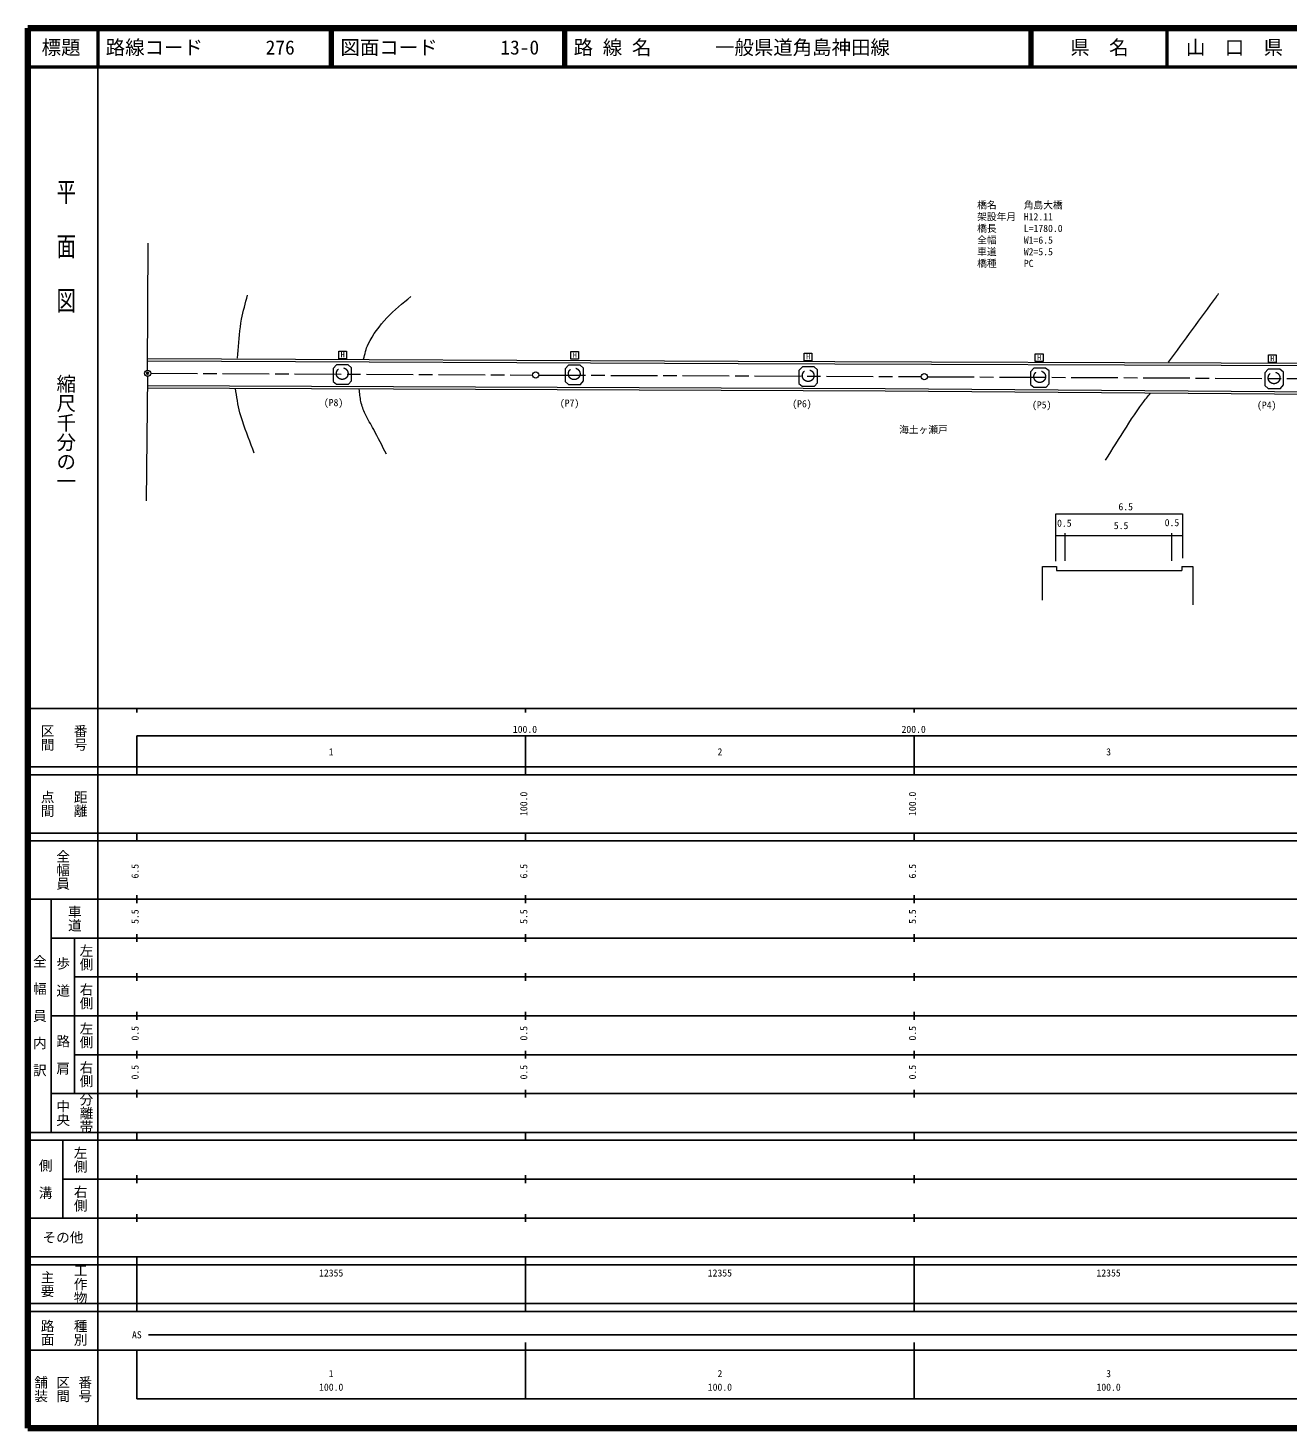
# Model space of a CAD drawing. Units: millimetres, scale not verified. Extents: x 40000 to 680000, y 20000 to 380000.
# Drawn here: x 40000 to 363894, y 20000 to 380000 of the extents above; entities that cross this region are included whole.
import ezdxf
from ezdxf.enums import TextEntityAlignment as Align

# ---------------------------------------------------------------- set-up
doc = ezdxf.new("R2010")
doc.units = ezdxf.units.MM
doc.header["$LTSCALE"] = 1000
doc.header["$PDMODE"] = 32
doc.header["$PDSIZE"] = 500
doc.linetypes.add('CHAIN', pattern=[18.5, 12, -1.5, 3.5, -1.5])
doc.linetypes.add('DASHED', pattern=[7.5, 6, -1.5])
for name, color, linetype, lineweight in [('M-BGD', 7, 'Continuous', 13), ('M-BMK', 2, 'Continuous', 13), ('M-STR-HTXT', 7, 'Continuous', 13), ('M-TTL', 2, 'Continuous', 140), ('M-TTL-BAND', 7, 'Continuous', 25), ('M-TTL-LINE', 7, 'Continuous', 50), ('S-BGD', 7, 'Continuous', 13)]:
    doc.layers.add(name, color=color, linetype=linetype, lineweight=lineweight)
for name, color, linetype in [('M-OTRS', 6, 'Continuous'), ('M-TTL-TXT', 7, 'Continuous'), ('S-BGD-HTXT', 7, 'Continuous')]:
    doc.layers.add(name, color=color, linetype=linetype)
doc.styles.add('@ＭＳ ゴシック', font='')
doc.styles.add('ＭＳ ゴシック', font='')
doc.styles.get('@ＭＳ ゴシック').set_extended_font_data('@MS Gothic')
doc.styles.get('ＭＳ ゴシック').set_extended_font_data('MS Gothic')

msp = doc.modelspace()

# ---------------------------------------------------------------- linework, layer by layer
at = {"layer": 'M-BGD'}
for p, q in [((70791, 294416), (222700, 293759)), ((70794, 295016), (222702, 294359)), ((222700, 293759), (570476, 292517)), ((222702, 294359), (570478, 293117)), ((70738, 288043), (260544, 287287)), ((70730, 287443), (260540, 286687)), ((260540, 286687), (381466, 285759)), ((260544, 287287), (381470, 286359))]:
    msp.add_line(p, q, dxfattribs=at)
at = {"layer": 'M-BGD', "linetype": 'DASHED'}
for p, q in [((119366, 293368), (118474, 292425)), ((118474, 292425), (118474, 289131)), ((122362, 293368), (119366, 293368)), ((123261, 292615), (122362, 293368)), ((123261, 289306), (123261, 292615)), ((179046, 293309), (178154, 292367)), ((178154, 292367), (178154, 289073)), ((182042, 293309), (179046, 293309)), ((182941, 292557), (182042, 293309)), ((182941, 289248), (182941, 292557)), ((239233, 292845), (238342, 291902)), ((238342, 291902), (238342, 288609)), ((242229, 292845), (239233, 292845)), ((243129, 292092), (242229, 292845)), ((243129, 288783), (243129, 292092)), ((298797, 292570), (297905, 291627)), ((297905, 291627), (297905, 288334)), ((301793, 292570), (298797, 292570)), ((302692, 291817), (301793, 292570)), ((302692, 288508), (302692, 291817)), ((359086, 292265), (358194, 291322)), ((362082, 292265), (359086, 292265)), ((362982, 291512), (362082, 292265)), ((118474, 289131), (119330, 288421)), ((119330, 288421), (122493, 288421)), ((122493, 288421), (123261, 289306)), ((178154, 289073), (179010, 288363)), ((179010, 288363), (182173, 288363)), ((182173, 288363), (182941, 289248)), ((238342, 288609), (239197, 287899)), ((242361, 287899), (243129, 288783)), ((297905, 288334), (298761, 287623)), ((301924, 287623), (302692, 288508)), ((358194, 291322), (358194, 288029)), ((358194, 288029), (359050, 287318)), ((362213, 287318), (362982, 288203)), ((362982, 288203), (362982, 291512)), ((239197, 287899), (242361, 287899)), ((298761, 287623), (301924, 287623)), ((359050, 287318), (362213, 287318))]:
    msp.add_line(p, q, dxfattribs=at)
at = {"layer": 'M-BGD'}
for points in [[(93868, 295087), (93971, 296091), (94064, 297097), (94153, 298104), (94240, 299111), (94330, 300117), (94427, 301123), (94533, 302127), (94655, 303129), (94794, 304129), (94956, 305125), (95105, 305909), (95275, 306689), (95462, 307466), (95659, 308240), (95863, 309013), (96068, 309786), (96270, 310559), (96464, 311334)], [(126319, 294833), (126459, 295324), (126587, 295820), (126710, 296318), (126836, 296814), (126972, 297308), (127124, 297794), (127300, 298271), (127508, 298735), (127992, 299651), (128520, 300542), (129089, 301410), (129692, 302257), (130324, 303085), (130979, 303894), (131653, 304687), (132339, 305466), (133046, 306217), (133785, 306936), (134548, 307630), (135328, 308308), (136119, 308975), (136912, 309641), (137700, 310311), (138475, 310993)], [(333421, 294035), (334190, 295089), (334961, 296144), (335731, 297198), (336502, 298252), (337273, 299305), (338044, 300359), (338815, 301413), (339586, 302466), (340356, 303521), (341126, 304575), (341895, 305630), (342664, 306685), (343432, 307741), (344199, 308798), (344965, 309855), (345730, 310913), (345803, 311014), (345875, 311116), (345948, 311217), (346020, 311319), (346093, 311421), (346165, 311522), (346237, 311624), (346310, 311725)], [(98176, 270672), (97805, 271709), (97423, 272742), (97034, 273773), (96644, 274803), (96258, 275835), (95879, 276869), (95512, 277907), (95163, 278950), (94836, 280000), (94535, 281059), (94342, 281830), (94173, 282607), (94021, 283388), (93882, 284172), (93751, 284957), (93621, 285743), (93488, 286528), (93345, 287311)], [(132237, 270396), (131825, 271195), (131415, 271994), (131005, 272794), (130595, 273594), (130183, 274393), (129769, 275190), (129352, 275986), (128930, 276779), (128655, 277277), (128370, 277769), (128079, 278258), (127789, 278748), (127503, 279240), (127228, 279736), (126966, 280240), (126725, 280754), (126560, 281138), (126403, 281525), (126254, 281916), (126114, 282311), (125984, 282708), (125863, 283108), (125752, 283511), (125651, 283917), (125567, 284316), (125499, 284719), (125443, 285124), (125395, 285530), (125352, 285938), (125310, 286345), (125266, 286753), (125216, 287159)], [(317181, 268866), (317863, 269921), (318540, 270981), (319211, 272043), (319881, 273107), (320549, 274173), (321217, 275237), (321888, 276300), (322563, 277361), (323243, 278418), (323930, 279470), (324626, 280515), (325333, 281554), (326052, 282584), (326784, 283605), (327022, 283923), (327266, 284235), (327516, 284544), (327769, 284850), (328024, 285155), (328279, 285459), (328534, 285764), (328786, 286071)]]:
    msp.add_lwpolyline(points, dxfattribs=at)
at = {"layer": 'M-BGD', "linetype": 'DASHED'}
for centre in [(120839, 291134), (180519, 291075), (240706, 290611), (300270, 290336), (360559, 290031)]:
    msp.add_circle(centre, 1500, dxfattribs=at)
at = {"layer": 'M-BMK', "linetype": 'CHAIN'}
for p, q in [((71575, 291225), (169820, 290767)), ((171420, 290760), (269791, 290346)), ((271391, 290339), (369727, 289850))]:
    msp.add_line(p, q, dxfattribs=at)
at = {"layer": 'M-BMK'}
for centre in [(70775, 291229), (170620, 290764), (270591, 290343)]:
    msp.add_circle(centre, 800, dxfattribs=at)
at = {"layer": 'M-OTRS'}
msp.add_point((70775, 291229), dxfattribs=at)
at = {"layer": 'M-STR-HTXT'}
for p, q in [((70779, 292029), (70940, 324658)), ((70766, 290429), (70389, 258450)), ((304379, 255095), (337015, 255095)), ((304379, 242905), (304379, 255095)), ((337015, 255095), (337015, 243637)), ((304379, 249520), (337015, 249520)), ((306729, 250129), (306729, 243019)), ((334200, 250129), (334200, 243019)), ((301014, 241524), (304574, 241524)), ((301014, 232896), (301014, 241524)), ((304574, 241524), (304574, 240496)), ((336878, 241524), (339692, 241524)), ((336878, 241524), (336878, 240496)), ((339692, 241524), (339692, 231675)), ((304574, 240496), (336878, 240496))]:
    msp.add_line(p, q, dxfattribs=at)
at = {"layer": 'M-TTL'}
for p, q in [((680000, 380000), (40000, 380000)), ((40000, 380000), (40000, 20000)), ((40000, 20000), (680000, 20000))]:
    msp.add_line(p, q, dxfattribs=at)
at = {"layer": 'M-TTL-BAND'}
for p, q in [((58000, 370000), (58000, 20000)), ((40000, 205000), (579000, 205000)), ((68000, 205000), (68000, 204000)), ((168000, 205000), (168000, 204000)), ((268000, 205000), (268000, 204000)), ((68000, 198000), (579000, 198000)), ((68000, 198000), (68000, 188000)), ((168000, 188000), (168000, 198000)), ((268000, 188000), (268000, 198000)), ((40000, 190000), (579000, 190000)), ((40000, 188000), (579000, 188000)), ((40000, 173000), (579000, 173000)), ((68000, 171000), (68000, 173000)), ((168000, 171000), (168000, 173000)), ((268000, 171000), (268000, 173000)), ((40000, 171000), (579000, 171000)), ((40000, 156000), (579000, 156000)), ((46000, 96000), (46000, 156000)), ((68000, 155000), (68000, 157000)), ((168000, 155000), (168000, 157000)), ((268000, 155000), (268000, 157000)), ((46000, 146000), (579000, 146000)), ((52000, 146000), (52000, 106000)), ((68000, 145000), (68000, 147000)), ((168000, 145000), (168000, 147000)), ((268000, 145000), (268000, 147000)), ((68000, 135000), (68000, 137000)), ((168000, 135000), (168000, 137000)), ((268000, 135000), (268000, 137000)), ((52000, 136000), (579000, 136000)), ((46000, 126000), (579000, 126000)), ((68000, 125000), (68000, 127000)), ((168000, 125000), (168000, 127000)), ((268000, 125000), (268000, 127000)), ((52000, 116000), (579000, 116000)), ((68000, 115000), (68000, 117000)), ((168000, 115000), (168000, 117000)), ((268000, 115000), (268000, 117000)), ((46000, 106000), (579000, 106000)), ((68000, 105000), (68000, 107000)), ((168000, 105000), (168000, 107000)), ((268000, 105000), (268000, 107000)), ((40000, 96000), (579000, 96000)), ((40000, 94000), (579000, 94000)), ((49000, 94000), (49000, 74000)), ((68000, 94000), (68000, 96000)), ((168000, 94000), (168000, 96000)), ((268000, 94000), (268000, 96000)), ((49000, 84000), (579000, 84000)), ((68000, 83000), (68000, 85000)), ((168000, 83000), (168000, 85000)), ((268000, 83000), (268000, 85000)), ((40000, 74000), (579000, 74000)), ((68000, 73000), (68000, 75000)), ((168000, 73000), (168000, 75000)), ((268000, 73000), (268000, 75000)), ((40000, 64000), (579000, 64000)), ((40000, 62000), (579000, 62000)), ((68000, 62000), (68000, 64000)), ((68000, 52000), (68000, 62000)), ((168000, 62000), (168000, 64000)), ((168000, 52000), (168000, 62000)), ((168000, 52000), (168000, 62000)), ((268000, 62000), (268000, 64000)), ((268000, 52000), (268000, 62000)), ((268000, 52000), (268000, 62000)), ((40000, 52000), (579000, 52000)), ((68000, 50000), (68000, 52000)), ((168000, 50000), (168000, 52000)), ((268000, 50000), (268000, 52000)), ((40000, 50000), (579000, 50000)), ((71000, 44000), (565000, 44000)), ((40000, 40000), (579000, 40000)), ((68000, 40000), (68000, 27500)), ((168000, 27500), (168000, 42000)), ((268000, 27500), (268000, 42000)), ((68000, 27500), (579000, 27500))]:
    msp.add_line(p, q, dxfattribs=at)
at = {"layer": 'M-TTL-LINE'}
for p, q in [((58000, 380000), (58000, 370000)), ((117750, 380000), (117750, 370000)), ((118250, 380000), (118250, 370000)), ((177750, 380000), (177750, 370000)), ((178250, 380000), (178250, 370000)), ((297750, 380000), (297750, 370000)), ((298250, 380000), (298250, 370000)), ((333000, 380000), (333000, 370000)), ((40000, 370000), (680000, 370000))]:
    msp.add_line(p, q, dxfattribs=at)
at = {"layer": 'S-BGD'}
for p, q in [((119951, 296935), (121951, 296935)), ((119951, 294935), (119951, 296935)), ((121951, 296935), (121951, 294935)), ((179660, 296834), (181660, 296834)), ((179660, 294834), (179660, 296834)), ((181660, 296834), (181660, 294834)), ((239688, 296427), (241688, 296427)), ((239688, 294427), (239688, 296427)), ((241688, 296427), (241688, 294427)), ((299136, 296224), (301136, 296224)), ((299136, 294224), (299136, 296224)), ((301136, 296224), (301136, 294224)), ((359106, 295949), (361106, 295949)), ((359106, 293949), (359106, 295949)), ((361106, 295949), (361106, 293949)), ((121951, 294935), (119951, 294935)), ((181660, 294834), (179660, 294834)), ((241688, 294427), (239688, 294427)), ((301136, 294224), (299136, 294224)), ((361106, 293949), (359106, 293949))]:
    msp.add_line(p, q, dxfattribs=at)

# ---------------------------------------------------------------- texts
at = {"layer": 'M-BGD', "style": 'ＭＳ ゴシック'}
for s, p in [('(P8)', (118609, 282212)), ('(P7)', (179325, 282081)), ('(P6)', (239107, 281907)), ('(P5)', (300788, 281617)), ('(P4)', (358669, 281559))]:
    msp.add_text(s, height=1833, dxfattribs=at).set_placement(p, align=Align.BOTTOM_CENTER)
at = {"layer": 'M-OTRS', "color": 7, "style": 'ＭＳ ゴシック'}
msp.add_text('海土ヶ瀬戸', height=1833, dxfattribs=at).set_placement((264122, 275257), align=Align.BOTTOM_LEFT)
at = {"layer": 'M-STR-HTXT', "style": 'ＭＳ ゴシック'}
for s, p in [('橋名', (284184, 333006)), ('角島大橋', (296184, 333006)), ('架設年月', (284184, 330006)), ('H12.11', (296184, 330006)), ('橋長', (284184, 327006)), ('L=1780.0', (296184, 327006)), ('全幅', (284184, 324006)), ('W1=6.5', (296184, 324006)), ('橋種', (284184, 318006)), ('車道', (284184, 321006)), ('W2=5.5', (296184, 321006)), ('PC', (296184, 318006))]:
    msp.add_text(s, height=1833, dxfattribs=at).set_placement(p, align=Align.BOTTOM_LEFT)
for s, p in [('6.5', (322396, 255439)), ('0.5', (306613, 251203)), ('5.5', (321207, 250593)), ('0.5', (334291, 251348))]:
    msp.add_text(s, height=1833, dxfattribs=at).set_placement(p, align=Align.BOTTOM_CENTER)
at = {"layer": 'M-TTL-BAND', "style": '@ＭＳ ゴシック', "width": 1.4}
msp.add_text('平  面  図', height=3666, rotation=270, dxfattribs=at).set_placement((49777, 306475), align=Align.MIDDLE_RIGHT)
at = {"layer": 'M-TTL-BAND', "style": '@ＭＳ ゴシック'}
msp.add_text('縮尺千分の一', height=3666, rotation=270, dxfattribs=at).set_placement((49777, 261030), align=Align.MIDDLE_RIGHT)
for s, p in [('区間', (45000, 197500)), ('番号', (53500, 197500)), ('点間', (45000, 180500)), ('距離', (53500, 180500)), ('全幅員', (49000, 163500)), ('車道', (52000, 151000)), ('左側', (55000, 141000)), ('全\u3000幅\u3000員\u3000内\u3000訳', (43000, 126000)), ('歩\u3000道', (49000, 136000)), ('右側', (55000, 131000)), ('左側', (55000, 121000)), ('路\u3000肩', (49000, 116000)), ('右側', (55000, 111000)), ('分離帯', (55000, 101000)), ('中央', (49000, 101000)), ('左側', (53500, 89000)), ('側\u3000溝', (44500, 84000)), ('右側', (53500, 79000)), ('工作物', (53500, 57000)), ('主要', (45000, 57000)), ('路面', (45000, 44500)), ('種別', (53500, 44500)), ('舗装', (43333, 30000)), ('区間', (49000, 30000)), ('番号', (54667, 30000))]:
    msp.add_text(s, height=2566, rotation=270, dxfattribs=at).set_placement(p, align=Align.MIDDLE_CENTER)
at = {"layer": 'M-TTL-BAND', "style": 'ＭＳ ゴシック'}
for s, p in [('100.0', (167844, 198195)), ('200.0', (267844, 198195)), ('1', (118000, 192405)), ('2', (218000, 192405)), ('3', (318000, 192405)), ('AS', (68000, 42500)), ('1', (118000, 32523)), ('2', (218000, 32523)), ('3', (318000, 32523)), ('100.0', (118000, 29033)), ('100.0', (218000, 29033)), ('100.0', (318000, 29033))]:
    msp.add_text(s, height=1833, dxfattribs=at).set_placement(p, align=Align.BOTTOM_CENTER)
for s, p in [('100.0', (169000, 180500)), ('100.0', (269000, 180500)), ('6.5', (69000, 163174)), ('6.5', (169000, 163174)), ('6.5', (269000, 163174)), ('5.5', (69000, 151500)), ('5.5', (169000, 151500)), ('5.5', (269000, 151500)), ('0.5', (69000, 121500)), ('0.5', (169000, 121500)), ('0.5', (269000, 121500)), ('0.5', (69000, 111500)), ('0.5', (169000, 111500)), ('0.5', (269000, 111500))]:
    msp.add_text(s, height=1833, rotation=90, dxfattribs=at).set_placement(p, align=Align.BOTTOM_CENTER)
msp.add_text('その他', height=2566, dxfattribs=at).set_placement((49000, 69000), align=Align.MIDDLE_CENTER)
for p in [(114875, 58405), (214875, 58405), (314875, 58405)]:
    msp.add_text('12355', height=1833, dxfattribs=at).set_placement(p, align=Align.BOTTOM_LEFT)
at = {"layer": 'M-TTL-TXT', "style": 'ＭＳ ゴシック'}
for s, p in [('標題', (48500, 375000)), ('県\u3000名', (315625, 375000)), ('山\u3000口\u3000県', (350375, 375000))]:
    msp.add_text(s, height=3666, dxfattribs=at).set_placement(p, align=Align.MIDDLE_CENTER)
for s, p in [('路線コード', (60000, 375000)), ('276', (101142, 375000)), ('図面コード', (120380, 375000)), ('13-0', (161521, 375000)), ('路 線 名', (180380, 375000)), ('一般県道角島神田線', (216734, 375000))]:
    msp.add_text(s, height=3666, dxfattribs=at).set_placement(p, align=Align.MIDDLE_LEFT)
at = {"layer": 'S-BGD-HTXT', "style": 'ＭＳ ゴシック'}
for p in [(120951, 294935), (180660, 294834), (240688, 294427), (300136, 294224), (360106, 293949)]:
    msp.add_text('H', height=1320, dxfattribs=at).set_placement(p, align=Align.BOTTOM_CENTER)

doc.saveas('drawing.dxf')
